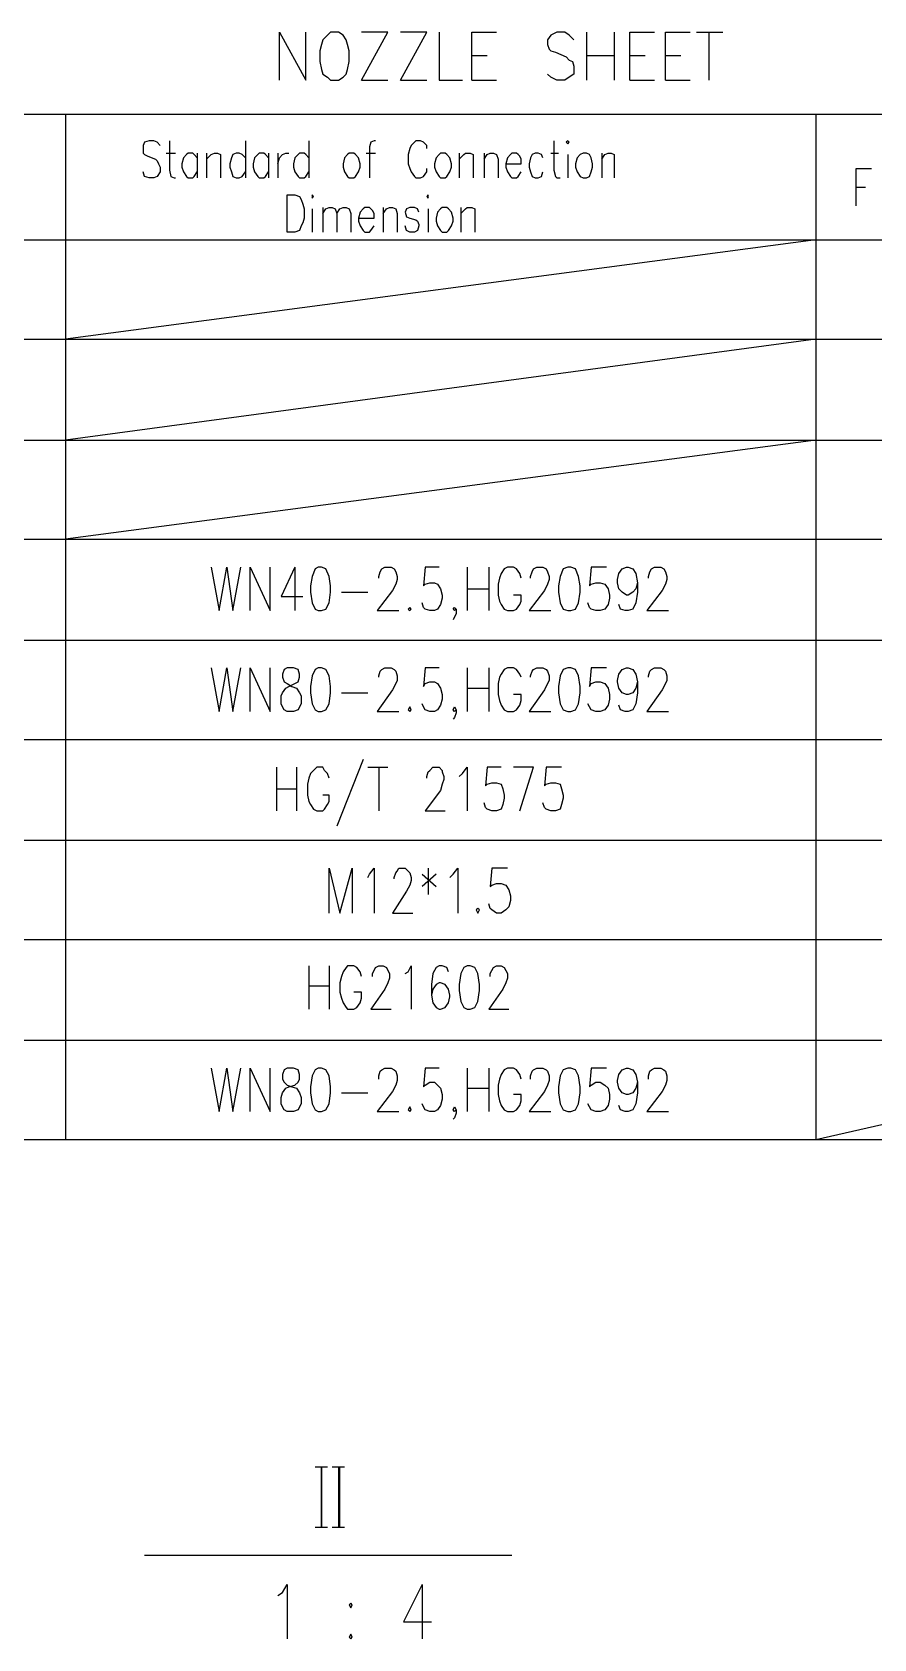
# Model space of a CAD drawing. Extents: x 0.3 to 16.2, y 0.3 to 22.9.
# Drawn here: x 12.415 to 14.225, y 14.13 to 17.583 of the extents above; entities that cross this region are included whole.
import ezdxf

# ---------------------------------------------------------------- set-up
doc = ezdxf.new("R2010")
doc.units = 0
doc.header["$MEASUREMENT"] = 0
doc.linetypes.add('AUSGEZOGEN', pattern=[0])
doc.layers.get('0').update_dxf_attribs({"linetype": 'AUSGEZOGEN'})

msp = doc.modelspace()

# ---------------------------------------------------------------- linework, layer by layer
for points in [[(12.9467, 17.48), (12.9467, 17.5833), (12.9467, 17.5833), (13.0033, 17.48), (13.0033, 17.48), (13.0033, 17.5833)], [(13.0567, 17.5833), (13.05, 17.5767), (13.05, 17.5767), (13.04, 17.5667), (13.04, 17.5667), (13.0367, 17.5567), (13.0367, 17.5567), (13.0333, 17.5433), (13.0333, 17.5433), (13.0333, 17.52), (13.0333, 17.52), (13.0367, 17.5033), (13.0367, 17.5033), (13.04, 17.4933), (13.04, 17.4933), (13.05, 17.4867), (13.05, 17.4867), (13.0567, 17.48), (13.0567, 17.48), (13.0733, 17.48), (13.0733, 17.48), (13.0833, 17.4867), (13.0833, 17.4867), (13.09, 17.4933), (13.09, 17.4933), (13.0933, 17.5033), (13.0933, 17.5033), (13.0967, 17.52), (13.0967, 17.52), (13.0967, 17.5433), (13.0967, 17.5433), (13.0933, 17.5567), (13.0933, 17.5567), (13.09, 17.5667), (13.09, 17.5667), (13.0833, 17.5767), (13.0833, 17.5767), (13.0733, 17.5833), (13.0733, 17.5833), (13.0567, 17.5833), (13.0567, 17.5833)], [(13.1233, 17.48), (13.18, 17.5833), (13.18, 17.5833), (13.1233, 17.5833)], [(13.2067, 17.48), (13.2633, 17.5833), (13.2633, 17.5833), (13.2067, 17.5833)], [(13.29, 17.5833), (13.29, 17.48), (13.29, 17.48), (13.34, 17.48)], [(13.36, 17.48), (13.36, 17.5833), (13.36, 17.5833), (13.4133, 17.5833)], [(13.58, 17.5667), (13.57, 17.5767), (13.57, 17.5767), (13.56, 17.5833), (13.56, 17.5833), (13.5433, 17.5833), (13.5433, 17.5833), (13.53, 17.5767), (13.53, 17.5767), (13.5233, 17.5667), (13.5233, 17.5667), (13.5233, 17.5567), (13.5233, 17.5567), (13.5267, 17.5467), (13.5267, 17.5467), (13.53, 17.5433), (13.53, 17.5433), (13.54, 17.54), (13.54, 17.54), (13.5633, 17.53), (13.5633, 17.53), (13.57, 17.5233), (13.57, 17.5233), (13.5767, 17.52), (13.5767, 17.52), (13.58, 17.51), (13.58, 17.51), (13.58, 17.4933), (13.58, 17.4933), (13.57, 17.4867), (13.57, 17.4867), (13.56, 17.48), (13.56, 17.48), (13.5433, 17.48), (13.5433, 17.48), (13.53, 17.4867), (13.53, 17.4867), (13.5233, 17.4933)], [(13.6067, 17.5833), (13.6067, 17.48)], [(13.6667, 17.5833), (13.6667, 17.48)], [(13.7, 17.48), (13.7, 17.5833), (13.7, 17.5833), (13.7533, 17.5833)], [(13.7767, 17.48), (13.7767, 17.5833), (13.7767, 17.5833), (13.83, 17.5833)], [(13.8433, 17.5833), (13.9, 17.5833)], [(13.87, 17.5833), (13.87, 17.48)], [(13.36, 17.5333), (13.3933, 17.5333)], [(13.6067, 17.5333), (13.6667, 17.5333)], [(13.7, 17.5333), (13.7333, 17.5333)], [(13.7767, 17.5333), (13.81, 17.5333)], [(13.1233, 17.48), (13.18, 17.48)], [(13.2067, 17.48), (13.2633, 17.48)], [(13.36, 17.48), (13.4133, 17.48)], [(13.7, 17.48), (13.7533, 17.48)], [(13.7767, 17.48), (13.83, 17.48)], [(11.1433, 17.4067), (15.9833, 17.4067)], [(12.4867, 17.4067), (12.4867, 17.1367)], [(14.1, 17.4067), (14.1, 17.1367)], [(12.69, 17.34), (12.6833, 17.3467), (12.6833, 17.3467), (12.6767, 17.35), (12.6767, 17.35), (12.6667, 17.35), (12.6667, 17.35), (12.6567, 17.3467), (12.6567, 17.3467), (12.6533, 17.34), (12.6533, 17.34), (12.6533, 17.3233), (12.6533, 17.3233), (12.6567, 17.32), (12.6567, 17.32), (12.6633, 17.3167), (12.6633, 17.3167), (12.68, 17.31), (12.68, 17.31), (12.6833, 17.3067), (12.6833, 17.3067), (12.6867, 17.3), (12.6867, 17.3), (12.69, 17.2933), (12.69, 17.2933), (12.69, 17.2833), (12.69, 17.2833), (12.6833, 17.2733), (12.6833, 17.2733), (12.6767, 17.27), (12.6767, 17.27), (12.6667, 17.27), (12.6667, 17.27), (12.6567, 17.2733), (12.6567, 17.2733), (12.6533, 17.2833)], [(12.71, 17.35), (12.71, 17.2867), (12.71, 17.2867), (12.7133, 17.2733), (12.7133, 17.2733), (12.72, 17.27), (12.72, 17.27), (12.7233, 17.27)], [(12.8733, 17.35), (12.8733, 17.27)], [(13.01, 17.35), (13.01, 17.27)], [(13.1533, 17.35), (13.15, 17.35), (13.15, 17.35), (13.1433, 17.3467), (13.1433, 17.3467), (13.14, 17.3367), (13.14, 17.3367), (13.14, 17.27)], [(13.2633, 17.3333), (13.2633, 17.34), (13.2633, 17.34), (13.2567, 17.3467), (13.2567, 17.3467), (13.25, 17.35), (13.25, 17.35), (13.24, 17.35), (13.24, 17.35), (13.2367, 17.3467), (13.2367, 17.3467), (13.23, 17.34), (13.23, 17.34), (13.2267, 17.3333), (13.2267, 17.3333), (13.2233, 17.32), (13.2233, 17.32), (13.2233, 17.3), (13.2233, 17.3), (13.2267, 17.29), (13.2267, 17.29), (13.23, 17.2833), (13.23, 17.2833), (13.2367, 17.2733), (13.2367, 17.2733), (13.24, 17.27), (13.24, 17.27), (13.25, 17.27), (13.25, 17.27), (13.2567, 17.2733), (13.2567, 17.2733), (13.2633, 17.2833), (13.2633, 17.2833), (13.2633, 17.29)], [(13.5367, 17.35), (13.5367, 17.2867), (13.5367, 17.2867), (13.54, 17.2733), (13.54, 17.2733), (13.5433, 17.27), (13.5433, 17.27), (13.55, 17.27)], [(13.5633, 17.3467), (13.5667, 17.3433), (13.5667, 17.3433), (13.57, 17.3467), (13.57, 17.3467), (13.5667, 17.35), (13.5667, 17.35), (13.5633, 17.3467), (13.5633, 17.3467)], [(12.7033, 17.3233), (12.7233, 17.3233)], [(12.77, 17.3133), (12.7633, 17.32), (12.7633, 17.32), (12.76, 17.3233), (12.76, 17.3233), (12.75, 17.3233), (12.75, 17.3233), (12.7467, 17.32), (12.7467, 17.32), (12.74, 17.3133), (12.74, 17.3133), (12.7367, 17.3), (12.7367, 17.3), (12.7367, 17.2933), (12.7367, 17.2933), (12.74, 17.2833), (12.74, 17.2833), (12.7467, 17.2733), (12.7467, 17.2733), (12.75, 17.27), (12.75, 17.27), (12.76, 17.27), (12.76, 17.27), (12.7633, 17.2733), (12.7633, 17.2733), (12.77, 17.2833)], [(12.77, 17.3233), (12.77, 17.27)], [(12.79, 17.3233), (12.79, 17.27)], [(12.79, 17.31), (12.8, 17.32), (12.8, 17.32), (12.8067, 17.3233), (12.8067, 17.3233), (12.8133, 17.3233), (12.8133, 17.3233), (12.82, 17.32), (12.82, 17.32), (12.82, 17.27)], [(12.8733, 17.3133), (12.8667, 17.32), (12.8667, 17.32), (12.86, 17.3233), (12.86, 17.3233), (12.8533, 17.3233), (12.8533, 17.3233), (12.8467, 17.32), (12.8467, 17.32), (12.8433, 17.3133), (12.8433, 17.3133), (12.84, 17.3), (12.84, 17.3), (12.84, 17.2933), (12.84, 17.2933), (12.8433, 17.2833), (12.8433, 17.2833), (12.8467, 17.2733), (12.8467, 17.2733), (12.8533, 17.27), (12.8533, 17.27), (12.86, 17.27), (12.86, 17.27), (12.8667, 17.2733), (12.8667, 17.2733), (12.8733, 17.2833)], [(12.9233, 17.3133), (12.9167, 17.32), (12.9167, 17.32), (12.9133, 17.3233), (12.9133, 17.3233), (12.9033, 17.3233), (12.9033, 17.3233), (12.9, 17.32), (12.9, 17.32), (12.8933, 17.3133), (12.8933, 17.3133), (12.89, 17.3), (12.89, 17.3), (12.89, 17.2933), (12.89, 17.2933), (12.8933, 17.2833), (12.8933, 17.2833), (12.9, 17.2733), (12.9, 17.2733), (12.9033, 17.27), (12.9033, 17.27), (12.9133, 17.27), (12.9133, 17.27), (12.9167, 17.2733), (12.9167, 17.2733), (12.9233, 17.2833)], [(12.9233, 17.3233), (12.9233, 17.27)], [(12.9433, 17.3233), (12.9433, 17.27)], [(12.9433, 17.3), (12.9467, 17.3133), (12.9467, 17.3133), (12.9533, 17.32), (12.9533, 17.32), (12.96, 17.3233), (12.96, 17.3233), (12.9667, 17.3233)], [(13.01, 17.3133), (13.0033, 17.32), (13.0033, 17.32), (13, 17.3233), (13, 17.3233), (12.99, 17.3233), (12.99, 17.3233), (12.9867, 17.32), (12.9867, 17.32), (12.98, 17.3133), (12.98, 17.3133), (12.9767, 17.3), (12.9767, 17.3), (12.9767, 17.2933), (12.9767, 17.2933), (12.98, 17.2833), (12.98, 17.2833), (12.9867, 17.2733), (12.9867, 17.2733), (12.99, 17.27), (12.99, 17.27), (13, 17.27), (13, 17.27), (13.0033, 17.2733), (13.0033, 17.2733), (13.01, 17.2833)], [(13.0967, 17.3233), (13.0933, 17.32), (13.0933, 17.32), (13.0867, 17.3133), (13.0867, 17.3133), (13.0833, 17.3), (13.0833, 17.3), (13.0833, 17.2933), (13.0833, 17.2933), (13.0867, 17.2833), (13.0867, 17.2833), (13.0933, 17.2733), (13.0933, 17.2733), (13.0967, 17.27), (13.0967, 17.27), (13.1067, 17.27), (13.1067, 17.27), (13.11, 17.2733), (13.11, 17.2733), (13.1167, 17.2833), (13.1167, 17.2833), (13.12, 17.2933), (13.12, 17.2933), (13.12, 17.3), (13.12, 17.3), (13.1167, 17.3133), (13.1167, 17.3133), (13.11, 17.32), (13.11, 17.32), (13.1067, 17.3233), (13.1067, 17.3233), (13.0967, 17.3233), (13.0967, 17.3233)], [(13.1333, 17.3233), (13.1533, 17.3233)], [(13.2933, 17.3233), (13.29, 17.32), (13.29, 17.32), (13.2833, 17.3133), (13.2833, 17.3133), (13.28, 17.3), (13.28, 17.3), (13.28, 17.2933), (13.28, 17.2933), (13.2833, 17.2833), (13.2833, 17.2833), (13.29, 17.2733), (13.29, 17.2733), (13.2933, 17.27), (13.2933, 17.27), (13.3033, 17.27), (13.3033, 17.27), (13.3067, 17.2733), (13.3067, 17.2733), (13.3133, 17.2833), (13.3133, 17.2833), (13.3167, 17.2933), (13.3167, 17.2933), (13.3167, 17.3), (13.3167, 17.3), (13.3133, 17.3133), (13.3133, 17.3133), (13.3067, 17.32), (13.3067, 17.32), (13.3033, 17.3233), (13.3033, 17.3233), (13.2933, 17.3233), (13.2933, 17.3233)], [(13.3333, 17.3233), (13.3333, 17.27)], [(13.3333, 17.31), (13.3433, 17.32), (13.3433, 17.32), (13.3467, 17.3233), (13.3467, 17.3233), (13.3567, 17.3233), (13.3567, 17.3233), (13.3633, 17.32), (13.3633, 17.32), (13.3633, 17.27)], [(13.3867, 17.3233), (13.3867, 17.27)], [(13.3867, 17.31), (13.3933, 17.32), (13.3933, 17.32), (13.4, 17.3233), (13.4, 17.3233), (13.4067, 17.3233), (13.4067, 17.3233), (13.4133, 17.32), (13.4133, 17.32), (13.4167, 17.31), (13.4167, 17.31), (13.4167, 17.27)], [(13.4333, 17.3), (13.4667, 17.3), (13.4667, 17.3), (13.4667, 17.31), (13.4667, 17.31), (13.4633, 17.3167), (13.4633, 17.3167), (13.46, 17.32), (13.46, 17.32), (13.4567, 17.3233), (13.4567, 17.3233), (13.4467, 17.3233), (13.4467, 17.3233), (13.4433, 17.32), (13.4433, 17.32), (13.4367, 17.3133), (13.4367, 17.3133), (13.4333, 17.3), (13.4333, 17.3), (13.4333, 17.2933), (13.4333, 17.2933), (13.4367, 17.2833), (13.4367, 17.2833), (13.4433, 17.2733), (13.4433, 17.2733), (13.4467, 17.27), (13.4467, 17.27), (13.4567, 17.27), (13.4567, 17.27), (13.46, 17.2733), (13.46, 17.2733), (13.4667, 17.2833)], [(13.5133, 17.3133), (13.51, 17.32), (13.51, 17.32), (13.5033, 17.3233), (13.5033, 17.3233), (13.4967, 17.3233), (13.4967, 17.3233), (13.49, 17.32), (13.49, 17.32), (13.4867, 17.3133), (13.4867, 17.3133), (13.4833, 17.3), (13.4833, 17.3), (13.4833, 17.2933), (13.4833, 17.2933), (13.4867, 17.2833), (13.4867, 17.2833), (13.49, 17.2733), (13.49, 17.2733), (13.4967, 17.27), (13.4967, 17.27), (13.5033, 17.27), (13.5033, 17.27), (13.51, 17.2733), (13.51, 17.2733), (13.5133, 17.2833)], [(13.53, 17.3233), (13.5467, 17.3233)], [(13.5667, 17.32), (13.5667, 17.27)], [(13.6, 17.3233), (13.5933, 17.32), (13.5933, 17.32), (13.5867, 17.3133), (13.5867, 17.3133), (13.5833, 17.3), (13.5833, 17.3), (13.5833, 17.2933), (13.5833, 17.2933), (13.5867, 17.2833), (13.5867, 17.2833), (13.5933, 17.2733), (13.5933, 17.2733), (13.6, 17.27), (13.6, 17.27), (13.6067, 17.27), (13.6067, 17.27), (13.6133, 17.2733), (13.6133, 17.2733), (13.6167, 17.2833), (13.6167, 17.2833), (13.62, 17.2933), (13.62, 17.2933), (13.62, 17.3), (13.62, 17.3), (13.6167, 17.3133), (13.6167, 17.3133), (13.6133, 17.32), (13.6133, 17.32), (13.6067, 17.3233), (13.6067, 17.3233), (13.6, 17.3233), (13.6, 17.3233)], [(13.64, 17.3233), (13.64, 17.27)], [(13.64, 17.31), (13.6467, 17.32), (13.6467, 17.32), (13.6533, 17.3233), (13.6533, 17.3233), (13.66, 17.3233), (13.66, 17.3233), (13.6667, 17.32), (13.6667, 17.32), (13.6667, 17.27)], [(14.1867, 17.21), (14.1867, 17.29), (14.1867, 17.29), (14.22, 17.29)], [(12.9633, 17.1533), (12.9633, 17.2333), (12.9633, 17.2333), (12.98, 17.2333), (12.98, 17.2333), (12.99, 17.23), (12.99, 17.23), (12.9933, 17.2233), (12.9933, 17.2233), (12.9967, 17.2133), (12.9967, 17.2133), (13, 17.2033), (13, 17.2033), (13, 17.1833), (13, 17.1833), (12.9967, 17.1733), (12.9967, 17.1733), (12.9933, 17.1667), (12.9933, 17.1667), (12.99, 17.1567), (12.99, 17.1567), (12.98, 17.1533), (12.98, 17.1533), (12.9633, 17.1533), (12.9633, 17.1533)], [(13.0167, 17.23), (13.0167, 17.2267), (13.0167, 17.2267), (13.02, 17.23), (13.02, 17.23), (13.0167, 17.2333), (13.0167, 17.2333), (13.0167, 17.23), (13.0167, 17.23)], [(13.2633, 17.23), (13.2667, 17.2267), (13.2667, 17.2267), (13.2667, 17.2333), (13.2667, 17.2333), (13.2633, 17.23), (13.2633, 17.23)], [(14.1867, 17.25), (14.2067, 17.25)], [(13.0167, 17.2033), (13.0167, 17.1533)], [(13.04, 17.2067), (13.04, 17.1533)], [(13.04, 17.1933), (13.0467, 17.2033), (13.0467, 17.2033), (13.0533, 17.2067), (13.0533, 17.2067), (13.06, 17.2067), (13.06, 17.2067), (13.0667, 17.2033), (13.0667, 17.2033), (13.07, 17.1933), (13.07, 17.1933), (13.07, 17.1533)], [(13.07, 17.1933), (13.0767, 17.2033), (13.0767, 17.2033), (13.0833, 17.2067), (13.0833, 17.2067), (13.09, 17.2067), (13.09, 17.2067), (13.0967, 17.2033), (13.0967, 17.2033), (13.1, 17.1933), (13.1, 17.1933), (13.1, 17.1533)], [(13.1167, 17.1833), (13.15, 17.1833), (13.15, 17.1833), (13.15, 17.1933), (13.15, 17.1933), (13.1467, 17.2), (13.1467, 17.2), (13.1433, 17.2033), (13.1433, 17.2033), (13.14, 17.2067), (13.14, 17.2067), (13.13, 17.2067), (13.13, 17.2067), (13.1267, 17.2033), (13.1267, 17.2033), (13.12, 17.1967), (13.12, 17.1967), (13.1167, 17.1833), (13.1167, 17.1833), (13.1167, 17.1767), (13.1167, 17.1767), (13.12, 17.1667), (13.12, 17.1667), (13.1267, 17.1567), (13.1267, 17.1567), (13.13, 17.1533), (13.13, 17.1533), (13.14, 17.1533), (13.14, 17.1533), (13.1433, 17.1567), (13.1433, 17.1567), (13.15, 17.1667)], [(13.17, 17.2067), (13.17, 17.1533)], [(13.17, 17.1933), (13.1767, 17.2033), (13.1767, 17.2033), (13.1833, 17.2067), (13.1833, 17.2067), (13.19, 17.2067), (13.19, 17.2067), (13.1967, 17.2033), (13.1967, 17.2033), (13.2, 17.1933), (13.2, 17.1933), (13.2, 17.1533)], [(13.2467, 17.1967), (13.2433, 17.2033), (13.2433, 17.2033), (13.2367, 17.2067), (13.2367, 17.2067), (13.2267, 17.2067), (13.2267, 17.2067), (13.22, 17.2033), (13.22, 17.2033), (13.2167, 17.1967), (13.2167, 17.1967), (13.22, 17.1867), (13.22, 17.1867), (13.2267, 17.1833), (13.2267, 17.1833), (13.24, 17.18), (13.24, 17.18), (13.2433, 17.1767), (13.2433, 17.1767), (13.2467, 17.17), (13.2467, 17.17), (13.2467, 17.1667), (13.2467, 17.1667), (13.2433, 17.1567), (13.2433, 17.1567), (13.2367, 17.1533), (13.2367, 17.1533), (13.2267, 17.1533), (13.2267, 17.1533), (13.22, 17.1567), (13.22, 17.1567), (13.2167, 17.1667)], [(13.2667, 17.2033), (13.2667, 17.1533)], [(13.2967, 17.2067), (13.2933, 17.2033), (13.2933, 17.2033), (13.2867, 17.1967), (13.2867, 17.1967), (13.2833, 17.1833), (13.2833, 17.1833), (13.2833, 17.1767), (13.2833, 17.1767), (13.2867, 17.1667), (13.2867, 17.1667), (13.2933, 17.1567), (13.2933, 17.1567), (13.2967, 17.1533), (13.2967, 17.1533), (13.3067, 17.1533), (13.3067, 17.1533), (13.31, 17.1567), (13.31, 17.1567), (13.3167, 17.1667), (13.3167, 17.1667), (13.32, 17.1767), (13.32, 17.1767), (13.32, 17.1833), (13.32, 17.1833), (13.3167, 17.1967), (13.3167, 17.1967), (13.31, 17.2033), (13.31, 17.2033), (13.3067, 17.2067), (13.3067, 17.2067), (13.2967, 17.2067), (13.2967, 17.2067)], [(13.3367, 17.2067), (13.3367, 17.1533)], [(13.3367, 17.1933), (13.3467, 17.2033), (13.3467, 17.2033), (13.35, 17.2067), (13.35, 17.2067), (13.36, 17.2067), (13.36, 17.2067), (13.3667, 17.2033), (13.3667, 17.2033), (13.3667, 17.1533)], [(11.1433, 17.1367), (15.9833, 17.1367)], [(12.4867, 17.1367), (12.4867, 15.2033)], [(14.1, 17.1367), (12.4867, 16.9233)], [(14.1, 17.1367), (14.1, 15.2033)], [(11.1433, 16.9233), (15.9833, 16.9233)], [(14.1, 16.9233), (12.4867, 16.7067)], [(11.1433, 16.7067), (15.9833, 16.7067)], [(14.1, 16.7067), (12.4867, 16.4933)], [(11.1433, 16.4933), (15.9833, 16.4933)], [(12.8, 16.4333), (12.8167, 16.34), (12.8167, 16.34), (12.8333, 16.4333), (12.8333, 16.4333), (12.8467, 16.34), (12.8467, 16.34), (12.8633, 16.4333)], [(12.8833, 16.34), (12.8833, 16.4333), (12.8833, 16.4333), (12.9267, 16.34), (12.9267, 16.34), (12.9267, 16.4333)], [(12.98, 16.4333), (12.95, 16.37), (12.95, 16.37), (12.9967, 16.37)], [(12.98, 16.4333), (12.98, 16.34)], [(13.03, 16.4333), (13.0233, 16.43), (13.0233, 16.43), (13.0167, 16.4133), (13.0167, 16.4133), (13.0133, 16.3933), (13.0133, 16.3933), (13.0133, 16.38), (13.0133, 16.38), (13.0167, 16.3567), (13.0167, 16.3567), (13.0233, 16.3433), (13.0233, 16.3433), (13.03, 16.34), (13.03, 16.34), (13.0367, 16.34), (13.0367, 16.34), (13.0467, 16.3433), (13.0467, 16.3433), (13.0533, 16.3567), (13.0533, 16.3567), (13.0567, 16.38), (13.0567, 16.38), (13.0567, 16.3933), (13.0567, 16.3933), (13.0533, 16.4133), (13.0533, 16.4133), (13.0467, 16.43), (13.0467, 16.43), (13.0367, 16.4333), (13.0367, 16.4333), (13.03, 16.4333), (13.03, 16.4333)], [(13.16, 16.41), (13.16, 16.4133), (13.16, 16.4133), (13.1633, 16.4233), (13.1633, 16.4233), (13.1667, 16.43), (13.1667, 16.43), (13.1733, 16.4333), (13.1733, 16.4333), (13.1867, 16.4333), (13.1867, 16.4333), (13.1933, 16.43), (13.1933, 16.43), (13.1967, 16.4233), (13.1967, 16.4233), (13.2, 16.4133), (13.2, 16.4133), (13.2, 16.4067), (13.2, 16.4067), (13.1967, 16.3967), (13.1967, 16.3967), (13.19, 16.3833), (13.19, 16.3833), (13.1567, 16.34), (13.1567, 16.34), (13.2033, 16.34)], [(13.29, 16.4333), (13.26, 16.4333), (13.26, 16.4333), (13.2567, 16.3933), (13.2567, 16.3933), (13.26, 16.3967), (13.26, 16.3967), (13.27, 16.4), (13.27, 16.4), (13.28, 16.4), (13.28, 16.4), (13.2867, 16.3967), (13.2867, 16.3967), (13.2933, 16.3867), (13.2933, 16.3867), (13.2967, 16.3733), (13.2967, 16.3733), (13.2967, 16.3667), (13.2967, 16.3667), (13.2933, 16.3533), (13.2933, 16.3533), (13.2867, 16.3433), (13.2867, 16.3433), (13.28, 16.34), (13.28, 16.34), (13.27, 16.34), (13.27, 16.34), (13.26, 16.3433), (13.26, 16.3433), (13.2567, 16.3467), (13.2567, 16.3467), (13.2533, 16.3567)], [(13.35, 16.4333), (13.35, 16.34)], [(13.3967, 16.4333), (13.3967, 16.34)], [(13.4667, 16.41), (13.4633, 16.42), (13.4633, 16.42), (13.4567, 16.43), (13.4567, 16.43), (13.45, 16.4333), (13.45, 16.4333), (13.4367, 16.4333), (13.4367, 16.4333), (13.43, 16.43), (13.43, 16.43), (13.4233, 16.42), (13.4233, 16.42), (13.42, 16.41), (13.42, 16.41), (13.4167, 16.3967), (13.4167, 16.3967), (13.4167, 16.3733), (13.4167, 16.3733), (13.42, 16.36), (13.42, 16.36), (13.4233, 16.3533), (13.4233, 16.3533), (13.43, 16.3433), (13.43, 16.3433), (13.4367, 16.34), (13.4367, 16.34), (13.45, 16.34), (13.45, 16.34), (13.4567, 16.3433), (13.4567, 16.3433), (13.4633, 16.3533), (13.4633, 16.3533), (13.4667, 16.36), (13.4667, 16.36), (13.4667, 16.3733), (13.4667, 16.3733), (13.45, 16.3733)], [(13.4867, 16.41), (13.4867, 16.4133), (13.4867, 16.4133), (13.49, 16.4233), (13.49, 16.4233), (13.4933, 16.43), (13.4933, 16.43), (13.5, 16.4333), (13.5, 16.4333), (13.5133, 16.4333), (13.5133, 16.4333), (13.52, 16.43), (13.52, 16.43), (13.5233, 16.4233), (13.5233, 16.4233), (13.5267, 16.4133), (13.5267, 16.4133), (13.5267, 16.4067), (13.5267, 16.4067), (13.5233, 16.3967), (13.5233, 16.3967), (13.5167, 16.3833), (13.5167, 16.3833), (13.4833, 16.34), (13.4833, 16.34), (13.53, 16.34)], [(13.5667, 16.4333), (13.5567, 16.43), (13.5567, 16.43), (13.55, 16.4133), (13.55, 16.4133), (13.5467, 16.3933), (13.5467, 16.3933), (13.5467, 16.38), (13.5467, 16.38), (13.55, 16.3567), (13.55, 16.3567), (13.5567, 16.3433), (13.5567, 16.3433), (13.5667, 16.34), (13.5667, 16.34), (13.5733, 16.34), (13.5733, 16.34), (13.5833, 16.3433), (13.5833, 16.3433), (13.59, 16.3567), (13.59, 16.3567), (13.5933, 16.38), (13.5933, 16.38), (13.5933, 16.3933), (13.5933, 16.3933), (13.59, 16.4133), (13.59, 16.4133), (13.5833, 16.43), (13.5833, 16.43), (13.5733, 16.4333), (13.5733, 16.4333), (13.5667, 16.4333), (13.5667, 16.4333)], [(13.65, 16.4333), (13.6167, 16.4333), (13.6167, 16.4333), (13.6133, 16.3933), (13.6133, 16.3933), (13.6167, 16.3967), (13.6167, 16.3967), (13.6267, 16.4), (13.6267, 16.4), (13.6367, 16.4), (13.6367, 16.4), (13.6467, 16.3967), (13.6467, 16.3967), (13.6533, 16.3867), (13.6533, 16.3867), (13.6567, 16.3733), (13.6567, 16.3733), (13.6567, 16.3667), (13.6567, 16.3667), (13.6533, 16.3533), (13.6533, 16.3533), (13.6467, 16.3433), (13.6467, 16.3433), (13.6367, 16.34), (13.6367, 16.34), (13.6267, 16.34), (13.6267, 16.34), (13.6167, 16.3433), (13.6167, 16.3433), (13.6133, 16.3467), (13.6133, 16.3467), (13.61, 16.3567)], [(13.7167, 16.4), (13.7133, 16.3867), (13.7133, 16.3867), (13.7067, 16.38), (13.7067, 16.38), (13.6967, 16.3733), (13.6967, 16.3733), (13.6933, 16.3733), (13.6933, 16.3733), (13.6833, 16.38), (13.6833, 16.38), (13.6767, 16.3867), (13.6767, 16.3867), (13.6733, 16.4), (13.6733, 16.4), (13.6733, 16.4067), (13.6733, 16.4067), (13.6767, 16.42), (13.6767, 16.42), (13.6833, 16.43), (13.6833, 16.43), (13.6933, 16.4333), (13.6933, 16.4333), (13.6967, 16.4333), (13.6967, 16.4333), (13.7067, 16.43), (13.7067, 16.43), (13.7133, 16.42), (13.7133, 16.42), (13.7167, 16.4), (13.7167, 16.4), (13.7167, 16.38), (13.7167, 16.38), (13.7133, 16.3567), (13.7133, 16.3567), (13.7067, 16.3433), (13.7067, 16.3433), (13.6967, 16.34), (13.6967, 16.34), (13.69, 16.34), (13.69, 16.34), (13.68, 16.3433), (13.68, 16.3433), (13.6767, 16.3533)], [(13.74, 16.41), (13.74, 16.4133), (13.74, 16.4133), (13.7433, 16.4233), (13.7433, 16.4233), (13.7467, 16.43), (13.7467, 16.43), (13.7533, 16.4333), (13.7533, 16.4333), (13.7667, 16.4333), (13.7667, 16.4333), (13.7733, 16.43), (13.7733, 16.43), (13.7767, 16.4233), (13.7767, 16.4233), (13.78, 16.4133), (13.78, 16.4133), (13.78, 16.4067), (13.78, 16.4067), (13.7767, 16.3967), (13.7767, 16.3967), (13.77, 16.3833), (13.77, 16.3833), (13.7367, 16.34), (13.7367, 16.34), (13.7833, 16.34)], [(13.08, 16.38), (13.1367, 16.38)], [(13.35, 16.3867), (13.3967, 16.3867)], [(13.2267, 16.3467), (13.2233, 16.3433), (13.2233, 16.3433), (13.2267, 16.34), (13.2267, 16.34), (13.23, 16.3433), (13.23, 16.3433), (13.2267, 16.3467), (13.2267, 16.3467)], [(13.3267, 16.3433), (13.3233, 16.34), (13.3233, 16.34), (13.32, 16.3433), (13.32, 16.3433), (13.3233, 16.3467), (13.3233, 16.3467), (13.3267, 16.3433), (13.3267, 16.3433), (13.3267, 16.3333), (13.3267, 16.3333), (13.3233, 16.3267), (13.3233, 16.3267), (13.32, 16.32)], [(11.1433, 16.2767), (15.9833, 16.2767)], [(12.8, 16.2167), (12.8167, 16.1233), (12.8167, 16.1233), (12.8333, 16.2167), (12.8333, 16.2167), (12.8467, 16.1233), (12.8467, 16.1233), (12.8633, 16.2167)], [(12.8833, 16.1233), (12.8833, 16.2167), (12.8833, 16.2167), (12.9267, 16.1233), (12.9267, 16.1233), (12.9267, 16.2167)], [(12.9633, 16.2167), (12.9567, 16.2133), (12.9567, 16.2133), (12.9533, 16.2033), (12.9533, 16.2033), (12.9533, 16.1967), (12.9533, 16.1967), (12.9567, 16.1867), (12.9567, 16.1867), (12.9633, 16.1833), (12.9633, 16.1833), (12.9733, 16.1767), (12.9733, 16.1767), (12.9833, 16.1733), (12.9833, 16.1733), (12.99, 16.1633), (12.99, 16.1633), (12.9933, 16.1567), (12.9933, 16.1567), (12.9933, 16.14), (12.9933, 16.14), (12.99, 16.1333), (12.99, 16.1333), (12.9867, 16.1267), (12.9867, 16.1267), (12.9767, 16.1233), (12.9767, 16.1233), (12.9633, 16.1233), (12.9633, 16.1233), (12.9567, 16.1267), (12.9567, 16.1267), (12.9533, 16.1333), (12.9533, 16.1333), (12.95, 16.14), (12.95, 16.14), (12.95, 16.1567), (12.95, 16.1567), (12.9533, 16.1633), (12.9533, 16.1633), (12.96, 16.1733), (12.96, 16.1733), (12.9667, 16.1767), (12.9667, 16.1767), (12.98, 16.1833), (12.98, 16.1833), (12.9867, 16.1867), (12.9867, 16.1867), (12.99, 16.1967), (12.99, 16.1967), (12.99, 16.2033), (12.99, 16.2033), (12.9867, 16.2133), (12.9867, 16.2133), (12.9767, 16.2167), (12.9767, 16.2167), (12.9633, 16.2167), (12.9633, 16.2167)], [(13.03, 16.2167), (13.0233, 16.2133), (13.0233, 16.2133), (13.0167, 16.2), (13.0167, 16.2), (13.0133, 16.1767), (13.0133, 16.1767), (13.0133, 16.1633), (13.0133, 16.1633), (13.0167, 16.14), (13.0167, 16.14), (13.0233, 16.1267), (13.0233, 16.1267), (13.03, 16.1233), (13.03, 16.1233), (13.0367, 16.1233), (13.0367, 16.1233), (13.0467, 16.1267), (13.0467, 16.1267), (13.0533, 16.14), (13.0533, 16.14), (13.0567, 16.1633), (13.0567, 16.1633), (13.0567, 16.1767), (13.0567, 16.1767), (13.0533, 16.2), (13.0533, 16.2), (13.0467, 16.2133), (13.0467, 16.2133), (13.0367, 16.2167), (13.0367, 16.2167), (13.03, 16.2167), (13.03, 16.2167)], [(13.16, 16.1967), (13.16, 16.2), (13.16, 16.2), (13.1633, 16.21), (13.1633, 16.21), (13.1667, 16.2133), (13.1667, 16.2133), (13.1733, 16.2167), (13.1733, 16.2167), (13.1867, 16.2167), (13.1867, 16.2167), (13.1933, 16.2133), (13.1933, 16.2133), (13.1967, 16.21), (13.1967, 16.21), (13.2, 16.2), (13.2, 16.2), (13.2, 16.19), (13.2, 16.19), (13.1967, 16.1833), (13.1967, 16.1833), (13.19, 16.17), (13.19, 16.17), (13.1567, 16.1233), (13.1567, 16.1233), (13.2033, 16.1233)], [(13.29, 16.2167), (13.26, 16.2167), (13.26, 16.2167), (13.2567, 16.1767), (13.2567, 16.1767), (13.26, 16.1833), (13.26, 16.1833), (13.27, 16.1867), (13.27, 16.1867), (13.28, 16.1867), (13.28, 16.1867), (13.2867, 16.1833), (13.2867, 16.1833), (13.2933, 16.1733), (13.2933, 16.1733), (13.2967, 16.16), (13.2967, 16.16), (13.2967, 16.15), (13.2967, 16.15), (13.2933, 16.1367), (13.2933, 16.1367), (13.2867, 16.1267), (13.2867, 16.1267), (13.28, 16.1233), (13.28, 16.1233), (13.27, 16.1233), (13.27, 16.1233), (13.26, 16.1267), (13.26, 16.1267), (13.2567, 16.1333), (13.2567, 16.1333), (13.2533, 16.14)], [(13.35, 16.2167), (13.35, 16.1233)], [(13.3967, 16.2167), (13.3967, 16.1233)], [(13.4667, 16.1967), (13.4633, 16.2033), (13.4633, 16.2033), (13.4567, 16.2133), (13.4567, 16.2133), (13.45, 16.2167), (13.45, 16.2167), (13.4367, 16.2167), (13.4367, 16.2167), (13.43, 16.2133), (13.43, 16.2133), (13.4233, 16.2033), (13.4233, 16.2033), (13.42, 16.1967), (13.42, 16.1967), (13.4167, 16.1833), (13.4167, 16.1833), (13.4167, 16.16), (13.4167, 16.16), (13.42, 16.1467), (13.42, 16.1467), (13.4233, 16.1367), (13.4233, 16.1367), (13.43, 16.1267), (13.43, 16.1267), (13.4367, 16.1233), (13.4367, 16.1233), (13.45, 16.1233), (13.45, 16.1233), (13.4567, 16.1267), (13.4567, 16.1267), (13.4633, 16.1367), (13.4633, 16.1367), (13.4667, 16.1467), (13.4667, 16.1467), (13.4667, 16.16), (13.4667, 16.16), (13.45, 16.16)], [(13.4867, 16.1967), (13.4867, 16.2), (13.4867, 16.2), (13.49, 16.21), (13.49, 16.21), (13.4933, 16.2133), (13.4933, 16.2133), (13.5, 16.2167), (13.5, 16.2167), (13.5133, 16.2167), (13.5133, 16.2167), (13.52, 16.2133), (13.52, 16.2133), (13.5233, 16.21), (13.5233, 16.21), (13.5267, 16.2), (13.5267, 16.2), (13.5267, 16.19), (13.5267, 16.19), (13.5233, 16.1833), (13.5233, 16.1833), (13.5167, 16.17), (13.5167, 16.17), (13.4833, 16.1233), (13.4833, 16.1233), (13.53, 16.1233)], [(13.5667, 16.2167), (13.5567, 16.2133), (13.5567, 16.2133), (13.55, 16.2), (13.55, 16.2), (13.5467, 16.1767), (13.5467, 16.1767), (13.5467, 16.1633), (13.5467, 16.1633), (13.55, 16.14), (13.55, 16.14), (13.5567, 16.1267), (13.5567, 16.1267), (13.5667, 16.1233), (13.5667, 16.1233), (13.5733, 16.1233), (13.5733, 16.1233), (13.5833, 16.1267), (13.5833, 16.1267), (13.59, 16.14), (13.59, 16.14), (13.5933, 16.1633), (13.5933, 16.1633), (13.5933, 16.1767), (13.5933, 16.1767), (13.59, 16.2), (13.59, 16.2), (13.5833, 16.2133), (13.5833, 16.2133), (13.5733, 16.2167), (13.5733, 16.2167), (13.5667, 16.2167), (13.5667, 16.2167)], [(13.65, 16.2167), (13.6167, 16.2167), (13.6167, 16.2167), (13.6133, 16.1767), (13.6133, 16.1767), (13.6167, 16.1833), (13.6167, 16.1833), (13.6267, 16.1867), (13.6267, 16.1867), (13.6367, 16.1867), (13.6367, 16.1867), (13.6467, 16.1833), (13.6467, 16.1833), (13.6533, 16.1733), (13.6533, 16.1733), (13.6567, 16.16), (13.6567, 16.16), (13.6567, 16.15), (13.6567, 16.15), (13.6533, 16.1367), (13.6533, 16.1367), (13.6467, 16.1267), (13.6467, 16.1267), (13.6367, 16.1233), (13.6367, 16.1233), (13.6267, 16.1233), (13.6267, 16.1233), (13.6167, 16.1267), (13.6167, 16.1267), (13.6133, 16.1333), (13.6133, 16.1333), (13.61, 16.14)], [(13.7167, 16.1867), (13.7133, 16.1733), (13.7133, 16.1733), (13.7067, 16.1633), (13.7067, 16.1633), (13.6967, 16.16), (13.6967, 16.16), (13.6933, 16.16), (13.6933, 16.16), (13.6833, 16.1633), (13.6833, 16.1633), (13.6767, 16.1733), (13.6767, 16.1733), (13.6733, 16.1867), (13.6733, 16.1867), (13.6733, 16.19), (13.6733, 16.19), (13.6767, 16.2033), (13.6767, 16.2033), (13.6833, 16.2133), (13.6833, 16.2133), (13.6933, 16.2167), (13.6933, 16.2167), (13.6967, 16.2167), (13.6967, 16.2167), (13.7067, 16.2133), (13.7067, 16.2133), (13.7133, 16.2033), (13.7133, 16.2033), (13.7167, 16.1867), (13.7167, 16.1867), (13.7167, 16.1633), (13.7167, 16.1633), (13.7133, 16.14), (13.7133, 16.14), (13.7067, 16.1267), (13.7067, 16.1267), (13.6967, 16.1233), (13.6967, 16.1233), (13.69, 16.1233), (13.69, 16.1233), (13.68, 16.1267), (13.68, 16.1267), (13.6767, 16.1367)], [(13.74, 16.1967), (13.74, 16.2), (13.74, 16.2), (13.7433, 16.21), (13.7433, 16.21), (13.7467, 16.2133), (13.7467, 16.2133), (13.7533, 16.2167), (13.7533, 16.2167), (13.7667, 16.2167), (13.7667, 16.2167), (13.7733, 16.2133), (13.7733, 16.2133), (13.7767, 16.21), (13.7767, 16.21), (13.78, 16.2), (13.78, 16.2), (13.78, 16.19), (13.78, 16.19), (13.7767, 16.1833), (13.7767, 16.1833), (13.77, 16.17), (13.77, 16.17), (13.7367, 16.1233), (13.7367, 16.1233), (13.7833, 16.1233)], [(13.08, 16.1633), (13.1367, 16.1633)], [(13.35, 16.1733), (13.3967, 16.1733)], [(13.2267, 16.1333), (13.2233, 16.1267), (13.2233, 16.1267), (13.2267, 16.1233), (13.2267, 16.1233), (13.23, 16.1267), (13.23, 16.1267), (13.2267, 16.1333), (13.2267, 16.1333)], [(13.3267, 16.1267), (13.3233, 16.1233), (13.3233, 16.1233), (13.32, 16.1267), (13.32, 16.1267), (13.3233, 16.1333), (13.3233, 16.1333), (13.3267, 16.1267), (13.3267, 16.1267), (13.3267, 16.12), (13.3267, 16.12), (13.3233, 16.11), (13.3233, 16.11), (13.32, 16.1067)], [(11.1433, 16.0633), (15.9833, 16.0633)], [(12.94, 16.0033), (12.94, 15.91)], [(12.9833, 16.0033), (12.9833, 15.91)], [(13.0533, 15.98), (13.05, 15.99), (13.05, 15.99), (13.0433, 15.9967), (13.0433, 15.9967), (13.04, 16.0033), (13.04, 16.0033), (13.0267, 16.0033), (13.0267, 16.0033), (13.02, 15.9967), (13.02, 15.9967), (13.0133, 15.99), (13.0133, 15.99), (13.01, 15.98), (13.01, 15.98), (13.0067, 15.9667), (13.0067, 15.9667), (13.0067, 15.9433), (13.0067, 15.9433), (13.01, 15.93), (13.01, 15.93), (13.0133, 15.9233), (13.0133, 15.9233), (13.02, 15.9133), (13.02, 15.9133), (13.0267, 15.91), (13.0267, 15.91), (13.04, 15.91), (13.04, 15.91), (13.0433, 15.9133), (13.0433, 15.9133), (13.05, 15.9233), (13.05, 15.9233), (13.0533, 15.93), (13.0533, 15.93), (13.0533, 15.9433), (13.0533, 15.9433), (13.04, 15.9433)], [(13.1267, 16.02), (13.07, 15.8767)], [(13.1367, 16.0033), (13.18, 16.0033)], [(13.16, 16.0033), (13.16, 15.91)], [(13.2633, 15.98), (13.2633, 15.9833), (13.2633, 15.9833), (13.2667, 15.9933), (13.2667, 15.9933), (13.27, 15.9967), (13.27, 15.9967), (13.2767, 16.0033), (13.2767, 16.0033), (13.29, 16.0033), (13.29, 16.0033), (13.2967, 15.9967), (13.2967, 15.9967), (13.2967, 15.9933), (13.2967, 15.9933), (13.3, 15.9833), (13.3, 15.9833), (13.3, 15.9767), (13.3, 15.9767), (13.2967, 15.9667), (13.2967, 15.9667), (13.2933, 15.9533), (13.2933, 15.9533), (13.26, 15.91), (13.26, 15.91), (13.3033, 15.91)], [(13.3333, 15.9833), (13.34, 15.99), (13.34, 15.99), (13.35, 16.0033), (13.35, 16.0033), (13.35, 15.91)], [(13.4233, 16.0033), (13.3933, 16.0033), (13.3933, 16.0033), (13.39, 15.9633), (13.39, 15.9633), (13.3933, 15.9667), (13.3933, 15.9667), (13.4033, 15.97), (13.4033, 15.97), (13.4133, 15.97), (13.4133, 15.97), (13.4233, 15.9667), (13.4233, 15.9667), (13.4267, 15.9567), (13.4267, 15.9567), (13.43, 15.9433), (13.43, 15.9433), (13.43, 15.9367), (13.43, 15.9367), (13.4267, 15.9233), (13.4267, 15.9233), (13.4233, 15.9133), (13.4233, 15.9133), (13.4133, 15.91), (13.4133, 15.91), (13.4033, 15.91), (13.4033, 15.91), (13.3933, 15.9133), (13.3933, 15.9133), (13.39, 15.9167), (13.39, 15.9167), (13.3867, 15.9267)], [(13.4633, 15.91), (13.4933, 16.0033), (13.4933, 16.0033), (13.45, 16.0033)], [(13.5533, 16.0033), (13.52, 16.0033), (13.52, 16.0033), (13.5167, 15.9633), (13.5167, 15.9633), (13.52, 15.9667), (13.52, 15.9667), (13.53, 15.97), (13.53, 15.97), (13.54, 15.97), (13.54, 15.97), (13.55, 15.9667), (13.55, 15.9667), (13.5533, 15.9567), (13.5533, 15.9567), (13.5567, 15.9433), (13.5567, 15.9433), (13.5567, 15.9367), (13.5567, 15.9367), (13.5533, 15.9233), (13.5533, 15.9233), (13.55, 15.9133), (13.55, 15.9133), (13.54, 15.91), (13.54, 15.91), (13.53, 15.91), (13.53, 15.91), (13.52, 15.9133), (13.52, 15.9133), (13.5167, 15.9167), (13.5167, 15.9167), (13.5133, 15.9267)], [(12.94, 15.9567), (12.9833, 15.9567)], [(11.1433, 15.8467), (15.9833, 15.8467)], [(13.0533, 15.69), (13.0533, 15.7867), (13.0533, 15.7867), (13.0767, 15.69), (13.0767, 15.69), (13.1033, 15.7867), (13.1033, 15.7867), (13.1033, 15.69)], [(13.1367, 15.7667), (13.14, 15.7733), (13.14, 15.7733), (13.15, 15.7867), (13.15, 15.7867), (13.15, 15.69)], [(13.1933, 15.7633), (13.1933, 15.7667), (13.1933, 15.7667), (13.1967, 15.7767), (13.1967, 15.7767), (13.2, 15.78), (13.2, 15.78), (13.2033, 15.7867), (13.2033, 15.7867), (13.2167, 15.7867), (13.2167, 15.7867), (13.2233, 15.78), (13.2233, 15.78), (13.2267, 15.7767), (13.2267, 15.7767), (13.23, 15.7667), (13.23, 15.7667), (13.23, 15.76), (13.23, 15.76), (13.2267, 15.75), (13.2267, 15.75), (13.22, 15.7367), (13.22, 15.7367), (13.19, 15.69), (13.19, 15.69), (13.2333, 15.69)], [(13.2667, 15.7867), (13.2667, 15.73)], [(13.3133, 15.7667), (13.32, 15.7733), (13.32, 15.7733), (13.33, 15.7867), (13.33, 15.7867), (13.33, 15.69)], [(13.4367, 15.7867), (13.4033, 15.7867), (13.4033, 15.7867), (13.4, 15.7467), (13.4, 15.7467), (13.4033, 15.75), (13.4033, 15.75), (13.4133, 15.7533), (13.4133, 15.7533), (13.4233, 15.7533), (13.4233, 15.7533), (13.4333, 15.75), (13.4333, 15.75), (13.44, 15.74), (13.44, 15.74), (13.4433, 15.7267), (13.4433, 15.7267), (13.4433, 15.7167), (13.4433, 15.7167), (13.44, 15.7033), (13.44, 15.7033), (13.4333, 15.6967), (13.4333, 15.6967), (13.4233, 15.69), (13.4233, 15.69), (13.4133, 15.69), (13.4133, 15.69), (13.4033, 15.6967), (13.4033, 15.6967), (13.4, 15.7), (13.4, 15.7), (13.3967, 15.71)], [(13.2533, 15.7733), (13.2833, 15.7467)], [(13.2833, 15.7733), (13.2533, 15.7467)], [(13.3733, 15.7), (13.37, 15.6967), (13.37, 15.6967), (13.3733, 15.69), (13.3733, 15.69), (13.3767, 15.6967), (13.3767, 15.6967), (13.3733, 15.7), (13.3733, 15.7)], [(11.1433, 15.6333), (15.9833, 15.6333)], [(13.01, 15.5767), (13.01, 15.4833)], [(13.0533, 15.5767), (13.0533, 15.4833)], [(13.1233, 15.5533), (13.12, 15.5633), (13.12, 15.5633), (13.1133, 15.5733), (13.1133, 15.5733), (13.1067, 15.5767), (13.1067, 15.5767), (13.0933, 15.5767), (13.0933, 15.5767), (13.09, 15.5733), (13.09, 15.5733), (13.0833, 15.5633), (13.0833, 15.5633), (13.08, 15.5533), (13.08, 15.5533), (13.0767, 15.54), (13.0767, 15.54), (13.0767, 15.52), (13.0767, 15.52), (13.08, 15.5067), (13.08, 15.5067), (13.0833, 15.4967), (13.0833, 15.4967), (13.09, 15.4867), (13.09, 15.4867), (13.0933, 15.4833), (13.0933, 15.4833), (13.1067, 15.4833), (13.1067, 15.4833), (13.1133, 15.4867), (13.1133, 15.4867), (13.12, 15.4967), (13.12, 15.4967), (13.1233, 15.5067), (13.1233, 15.5067), (13.1233, 15.52), (13.1233, 15.52), (13.1067, 15.52)], [(13.1467, 15.5533), (13.1467, 15.56), (13.1467, 15.56), (13.15, 15.5667), (13.15, 15.5667), (13.1533, 15.5733), (13.1533, 15.5733), (13.16, 15.5767), (13.16, 15.5767), (13.17, 15.5767), (13.17, 15.5767), (13.1767, 15.5733), (13.1767, 15.5733), (13.18, 15.5667), (13.18, 15.5667), (13.1833, 15.56), (13.1833, 15.56), (13.1833, 15.55), (13.1833, 15.55), (13.18, 15.54), (13.18, 15.54), (13.1733, 15.5267), (13.1733, 15.5267), (13.1433, 15.4833), (13.1433, 15.4833), (13.1867, 15.4833)], [(13.2167, 15.56), (13.2233, 15.5633), (13.2233, 15.5633), (13.23, 15.5767), (13.23, 15.5767), (13.23, 15.4833)], [(13.31, 15.5633), (13.3067, 15.5733), (13.3067, 15.5733), (13.2967, 15.5767), (13.2967, 15.5767), (13.29, 15.5767), (13.29, 15.5767), (13.2833, 15.5733), (13.2833, 15.5733), (13.2767, 15.56), (13.2767, 15.56), (13.2733, 15.5367), (13.2733, 15.5367), (13.2733, 15.5133), (13.2733, 15.5133), (13.2767, 15.4967), (13.2767, 15.4967), (13.2833, 15.4867), (13.2833, 15.4867), (13.29, 15.4833), (13.29, 15.4833), (13.2933, 15.4833), (13.2933, 15.4833), (13.3033, 15.4867), (13.3033, 15.4867), (13.31, 15.4967), (13.31, 15.4967), (13.3133, 15.51), (13.3133, 15.51), (13.3133, 15.5133), (13.3133, 15.5133), (13.31, 15.5267), (13.31, 15.5267), (13.3033, 15.5367), (13.3033, 15.5367), (13.2933, 15.54), (13.2933, 15.54), (13.29, 15.54), (13.29, 15.54), (13.2833, 15.5367), (13.2833, 15.5367), (13.2767, 15.5267), (13.2767, 15.5267), (13.2733, 15.5133)], [(13.35, 15.5767), (13.3433, 15.5733), (13.3433, 15.5733), (13.3367, 15.56), (13.3367, 15.56), (13.3333, 15.5367), (13.3333, 15.5367), (13.3333, 15.5233), (13.3333, 15.5233), (13.3367, 15.5), (13.3367, 15.5), (13.3433, 15.4867), (13.3433, 15.4867), (13.35, 15.4833), (13.35, 15.4833), (13.3567, 15.4833), (13.3567, 15.4833), (13.3667, 15.4867), (13.3667, 15.4867), (13.3733, 15.5), (13.3733, 15.5), (13.3767, 15.5233), (13.3767, 15.5233), (13.3767, 15.5367), (13.3767, 15.5367), (13.3733, 15.56), (13.3733, 15.56), (13.3667, 15.5733), (13.3667, 15.5733), (13.3567, 15.5767), (13.3567, 15.5767), (13.35, 15.5767), (13.35, 15.5767)], [(13.4, 15.5533), (13.4, 15.56), (13.4, 15.56), (13.4033, 15.5667), (13.4033, 15.5667), (13.4067, 15.5733), (13.4067, 15.5733), (13.4133, 15.5767), (13.4133, 15.5767), (13.4233, 15.5767), (13.4233, 15.5767), (13.43, 15.5733), (13.43, 15.5733), (13.4333, 15.5667), (13.4333, 15.5667), (13.4367, 15.56), (13.4367, 15.56), (13.4367, 15.55), (13.4367, 15.55), (13.4333, 15.54), (13.4333, 15.54), (13.4267, 15.5267), (13.4267, 15.5267), (13.3967, 15.4833), (13.3967, 15.4833), (13.44, 15.4833)], [(13.01, 15.5333), (13.0533, 15.5333)], [(11.1433, 15.4167), (15.9833, 15.4167)], [(14.1, 15.2033), (15.04, 15.4167)], [(12.8, 15.3567), (12.8167, 15.2633), (12.8167, 15.2633), (12.8333, 15.3567), (12.8333, 15.3567), (12.8467, 15.2633), (12.8467, 15.2633), (12.8633, 15.3567)], [(12.8833, 15.2633), (12.8833, 15.3567), (12.8833, 15.3567), (12.9267, 15.2633), (12.9267, 15.2633), (12.9267, 15.3567)], [(12.9633, 15.3567), (12.9567, 15.3533), (12.9567, 15.3533), (12.9533, 15.3433), (12.9533, 15.3433), (12.9533, 15.3333), (12.9533, 15.3333), (12.9567, 15.3267), (12.9567, 15.3267), (12.9633, 15.32), (12.9633, 15.32), (12.9733, 15.3167), (12.9733, 15.3167), (12.9833, 15.3133), (12.9833, 15.3133), (12.99, 15.3033), (12.99, 15.3033), (12.9933, 15.2933), (12.9933, 15.2933), (12.9933, 15.28), (12.9933, 15.28), (12.99, 15.2733), (12.99, 15.2733), (12.9867, 15.2667), (12.9867, 15.2667), (12.9767, 15.2633), (12.9767, 15.2633), (12.9633, 15.2633), (12.9633, 15.2633), (12.9567, 15.2667), (12.9567, 15.2667), (12.9533, 15.2733), (12.9533, 15.2733), (12.95, 15.28), (12.95, 15.28), (12.95, 15.2933), (12.95, 15.2933), (12.9533, 15.3033), (12.9533, 15.3033), (12.96, 15.3133), (12.96, 15.3133), (12.9667, 15.3167), (12.9667, 15.3167), (12.98, 15.32), (12.98, 15.32), (12.9867, 15.3267), (12.9867, 15.3267), (12.99, 15.3333), (12.99, 15.3333), (12.99, 15.3433), (12.99, 15.3433), (12.9867, 15.3533), (12.9867, 15.3533), (12.9767, 15.3567), (12.9767, 15.3567), (12.9633, 15.3567), (12.9633, 15.3567)], [(13.03, 15.3567), (13.0233, 15.3533), (13.0233, 15.3533), (13.0167, 15.34), (13.0167, 15.34), (13.0133, 15.3167), (13.0133, 15.3167), (13.0133, 15.3033), (13.0133, 15.3033), (13.0167, 15.28), (13.0167, 15.28), (13.0233, 15.2667), (13.0233, 15.2667), (13.03, 15.2633), (13.03, 15.2633), (13.0367, 15.2633), (13.0367, 15.2633), (13.0467, 15.2667), (13.0467, 15.2667), (13.0533, 15.28), (13.0533, 15.28), (13.0567, 15.3033), (13.0567, 15.3033), (13.0567, 15.3167), (13.0567, 15.3167), (13.0533, 15.34), (13.0533, 15.34), (13.0467, 15.3533), (13.0467, 15.3533), (13.0367, 15.3567), (13.0367, 15.3567), (13.03, 15.3567), (13.03, 15.3567)], [(13.16, 15.3333), (13.16, 15.34), (13.16, 15.34), (13.1633, 15.35), (13.1633, 15.35), (13.1667, 15.3533), (13.1667, 15.3533), (13.1733, 15.3567), (13.1733, 15.3567), (13.1867, 15.3567), (13.1867, 15.3567), (13.1933, 15.3533), (13.1933, 15.3533), (13.1967, 15.35), (13.1967, 15.35), (13.2, 15.34), (13.2, 15.34), (13.2, 15.33), (13.2, 15.33), (13.1967, 15.32), (13.1967, 15.32), (13.19, 15.3067), (13.19, 15.3067), (13.1567, 15.2633), (13.1567, 15.2633), (13.2033, 15.2633)], [(13.29, 15.3567), (13.26, 15.3567), (13.26, 15.3567), (13.2567, 15.3167), (13.2567, 15.3167), (13.26, 15.32), (13.26, 15.32), (13.27, 15.3267), (13.27, 15.3267), (13.28, 15.3267), (13.28, 15.3267), (13.2867, 15.32), (13.2867, 15.32), (13.2933, 15.3133), (13.2933, 15.3133), (13.2967, 15.3), (13.2967, 15.3), (13.2967, 15.29), (13.2967, 15.29), (13.2933, 15.2767), (13.2933, 15.2767), (13.2867, 15.2667), (13.2867, 15.2667), (13.28, 15.2633), (13.28, 15.2633), (13.27, 15.2633), (13.27, 15.2633), (13.26, 15.2667), (13.26, 15.2667), (13.2567, 15.2733), (13.2567, 15.2733), (13.2533, 15.28)], [(13.35, 15.3567), (13.35, 15.2633)], [(13.3967, 15.3567), (13.3967, 15.2633)], [(13.4667, 15.3333), (13.4633, 15.3433), (13.4633, 15.3433), (13.4567, 15.3533), (13.4567, 15.3533), (13.45, 15.3567), (13.45, 15.3567), (13.4367, 15.3567), (13.4367, 15.3567), (13.43, 15.3533), (13.43, 15.3533), (13.4233, 15.3433), (13.4233, 15.3433), (13.42, 15.3333), (13.42, 15.3333), (13.4167, 15.32), (13.4167, 15.32), (13.4167, 15.3), (13.4167, 15.3), (13.42, 15.2867), (13.42, 15.2867), (13.4233, 15.2767), (13.4233, 15.2767), (13.43, 15.2667), (13.43, 15.2667), (13.4367, 15.2633), (13.4367, 15.2633), (13.45, 15.2633), (13.45, 15.2633), (13.4567, 15.2667), (13.4567, 15.2667), (13.4633, 15.2767), (13.4633, 15.2767), (13.4667, 15.2867), (13.4667, 15.2867), (13.4667, 15.3), (13.4667, 15.3), (13.45, 15.3)], [(13.4867, 15.3333), (13.4867, 15.34), (13.4867, 15.34), (13.49, 15.35), (13.49, 15.35), (13.4933, 15.3533), (13.4933, 15.3533), (13.5, 15.3567), (13.5, 15.3567), (13.5133, 15.3567), (13.5133, 15.3567), (13.52, 15.3533), (13.52, 15.3533), (13.5233, 15.35), (13.5233, 15.35), (13.5267, 15.34), (13.5267, 15.34), (13.5267, 15.33), (13.5267, 15.33), (13.5233, 15.32), (13.5233, 15.32), (13.5167, 15.3067), (13.5167, 15.3067), (13.4833, 15.2633), (13.4833, 15.2633), (13.53, 15.2633)], [(13.5667, 15.3567), (13.5567, 15.3533), (13.5567, 15.3533), (13.55, 15.34), (13.55, 15.34), (13.5467, 15.3167), (13.5467, 15.3167), (13.5467, 15.3033), (13.5467, 15.3033), (13.55, 15.28), (13.55, 15.28), (13.5567, 15.2667), (13.5567, 15.2667), (13.5667, 15.2633), (13.5667, 15.2633), (13.5733, 15.2633), (13.5733, 15.2633), (13.5833, 15.2667), (13.5833, 15.2667), (13.59, 15.28), (13.59, 15.28), (13.5933, 15.3033), (13.5933, 15.3033), (13.5933, 15.3167), (13.5933, 15.3167), (13.59, 15.34), (13.59, 15.34), (13.5833, 15.3533), (13.5833, 15.3533), (13.5733, 15.3567), (13.5733, 15.3567), (13.5667, 15.3567), (13.5667, 15.3567)], [(13.65, 15.3567), (13.6167, 15.3567), (13.6167, 15.3567), (13.6133, 15.3167), (13.6133, 15.3167), (13.6167, 15.32), (13.6167, 15.32), (13.6267, 15.3267), (13.6267, 15.3267), (13.6367, 15.3267), (13.6367, 15.3267), (13.6467, 15.32), (13.6467, 15.32), (13.6533, 15.3133), (13.6533, 15.3133), (13.6567, 15.3), (13.6567, 15.3), (13.6567, 15.29), (13.6567, 15.29), (13.6533, 15.2767), (13.6533, 15.2767), (13.6467, 15.2667), (13.6467, 15.2667), (13.6367, 15.2633), (13.6367, 15.2633), (13.6267, 15.2633), (13.6267, 15.2633), (13.6167, 15.2667), (13.6167, 15.2667), (13.6133, 15.2733), (13.6133, 15.2733), (13.61, 15.28)], [(13.7167, 15.3267), (13.7133, 15.3133), (13.7133, 15.3133), (13.7067, 15.3033), (13.7067, 15.3033), (13.6967, 15.3), (13.6967, 15.3), (13.6933, 15.3), (13.6933, 15.3), (13.6833, 15.3033), (13.6833, 15.3033), (13.6767, 15.3133), (13.6767, 15.3133), (13.6733, 15.3267), (13.6733, 15.3267), (13.6733, 15.33), (13.6733, 15.33), (13.6767, 15.3433), (13.6767, 15.3433), (13.6833, 15.3533), (13.6833, 15.3533), (13.6933, 15.3567), (13.6933, 15.3567), (13.6967, 15.3567), (13.6967, 15.3567), (13.7067, 15.3533), (13.7067, 15.3533), (13.7133, 15.3433), (13.7133, 15.3433), (13.7167, 15.3267), (13.7167, 15.3267), (13.7167, 15.3033), (13.7167, 15.3033), (13.7133, 15.28), (13.7133, 15.28), (13.7067, 15.2667), (13.7067, 15.2667), (13.6967, 15.2633), (13.6967, 15.2633), (13.69, 15.2633), (13.69, 15.2633), (13.68, 15.2667), (13.68, 15.2667), (13.6767, 15.2767)], [(13.74, 15.3333), (13.74, 15.34), (13.74, 15.34), (13.7433, 15.35), (13.7433, 15.35), (13.7467, 15.3533), (13.7467, 15.3533), (13.7533, 15.3567), (13.7533, 15.3567), (13.7667, 15.3567), (13.7667, 15.3567), (13.7733, 15.3533), (13.7733, 15.3533), (13.7767, 15.35), (13.7767, 15.35), (13.78, 15.34), (13.78, 15.34), (13.78, 15.33), (13.78, 15.33), (13.7767, 15.32), (13.7767, 15.32), (13.77, 15.3067), (13.77, 15.3067), (13.7367, 15.2633), (13.7367, 15.2633), (13.7833, 15.2633)], [(13.08, 15.3033), (13.1367, 15.3033)], [(13.35, 15.3133), (13.3967, 15.3133)], [(13.2267, 15.2733), (13.2233, 15.2667), (13.2233, 15.2667), (13.2267, 15.2633), (13.2267, 15.2633), (13.23, 15.2667), (13.23, 15.2667), (13.2267, 15.2733), (13.2267, 15.2733)], [(13.3267, 15.2667), (13.3233, 15.2633), (13.3233, 15.2633), (13.32, 15.2667), (13.32, 15.2667), (13.3233, 15.2733), (13.3233, 15.2733), (13.3267, 15.2667), (13.3267, 15.2667), (13.3267, 15.26), (13.3267, 15.26), (13.3233, 15.25), (13.3233, 15.25), (13.32, 15.2467)], [(11.1433, 15.2033), (15.9833, 15.2033)], [(11.1433, 15.2033), (15.9833, 15.2033)], [(13.0233, 14.5), (13.05, 14.5)], [(13.0367, 14.5), (13.0367, 14.37)], [(13.0367, 14.37), (13.0367, 14.5)], [(13.06, 14.5), (13.0867, 14.5)], [(13.0733, 14.5), (13.0733, 14.37)], [(13.0767, 14.37), (13.0767, 14.5)], [(13.0233, 14.37), (13.05, 14.37)], [(13.06, 14.37), (13.0867, 14.37)], [(12.6567, 14.31), (13.4467, 14.31)], [(12.9433, 14.2233), (12.9533, 14.23), (12.9533, 14.23), (12.9633, 14.2467), (12.9633, 14.2467), (12.9633, 14.13)], [(13.2533, 14.2467), (13.2133, 14.1667), (13.2133, 14.1667), (13.2733, 14.1667)], [(13.2533, 14.2467), (13.2533, 14.13)], [(13.1, 14.2067), (13.0967, 14.2033), (13.0967, 14.2033), (13.1, 14.1967), (13.1, 14.1967), (13.1033, 14.2033), (13.1033, 14.2033), (13.1, 14.2067), (13.1, 14.2067)], [(13.1, 14.14), (13.0967, 14.1333), (13.0967, 14.1333), (13.1, 14.13), (13.1, 14.13), (13.1033, 14.1333), (13.1033, 14.1333), (13.1, 14.14), (13.1, 14.14)]]:
    msp.add_lwpolyline(points)

doc.saveas('drawing.dxf')
